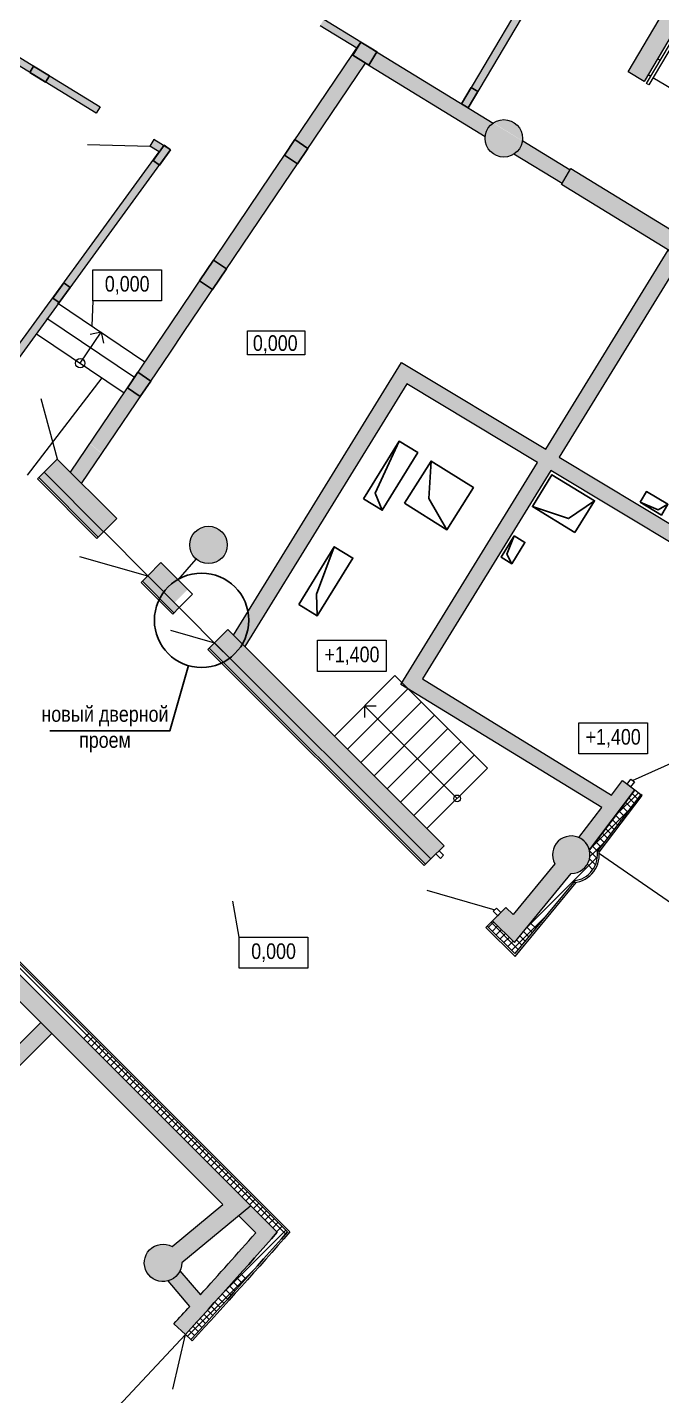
# Model space of a CAD drawing. Header units: millimetres. Extents: x 72919 to 485785, y -53256 to 338519.
# Drawn here: x 372947 to 383115, y 57430 to 79370 of the extents above; entities that cross this region are included whole.
import ezdxf

# ---------------------------------------------------------------- set-up
doc = ezdxf.new("R2010")
doc.units = ezdxf.units.MM
for name, color, linetype, lineweight in [('door', 177, 'Continuous', 9), ('h', 7, 'Continuous', 9), ('stairs', 4, 'Continuous', 5), ('wall', 5, 'Continuous', 40)]:
    doc.layers.add(name, color=color, linetype=linetype, lineweight=lineweight)
doc.styles.add('Шрифт надписей', font='ARIALN.TTF')

msp = doc.modelspace()

# ---------------------------------------------------------------- hatches: boundary and pattern name
at = {"ltscale": 500, "true_color": 0x000000}
h = msp.add_hatch(color=18, dxfattribs=at)
h.dxf.hatch_style = 1
h.paths.add_polyline_path([(377276.06016, 77180.15639), (378367.53978, 78796.30454), (378294.22713, 79134.43714), (377069.32563, 77320.73185), (377069.95137, 77320.58417), (376856.27775, 77006.34925), (376856.64634, 77005.8208), (376093.86729, 75876.38529), (376296.24071, 75729.3524), (377063.38087, 76865.24535), (377062.78206, 76865.43291), (377276.45568, 77179.66782)])
h = msp.add_hatch(color=18, dxfattribs=at)
h.dxf.hatch_style = 1
h.paths.add_polyline_path([(378419.24661, 78765.27685), (378550.01938, 78977.68789), (378294.22713, 79134.43714), (378163.45436, 78922.02609)])
h = msp.add_hatch(color=18, dxfattribs=at)
h.dxf.hatch_style = 1
edge = h.paths.add_edge_path()
edge.add_line((378294.22713, 79134.43714), (378367.53978, 78796.30454))
edge.add_line((378367.53978, 78796.30454), (380286.52659, 77620.34791))
edge.add_arc((380626.70409, 77574.73135), 343.22238, 129.604225436, 172.362408299, ccw=False)
edge.add_line((380407.90641, 77839.17261), (378294.22713, 79134.43714))
h = msp.add_hatch(color=18, dxfattribs=at)
h.dxf.hatch_style = 1
h.paths.add_polyline_path([(373239.69528, 78490.06716), (373302.61971, 78592.246), (373047.1726, 78749.55708), (372984.24817, 78647.37824)])
h = msp.add_hatch(color=18, dxfattribs=at)
h.dxf.hatch_style = 1
h.paths.add_polyline_path([(379907.59581, 78145.76384), (380015.19212, 78082.13968), (380167.89012, 78340.37082), (380060.29381, 78403.99498)])
h = msp.add_hatch(color=18, dxfattribs=at)
h.dxf.hatch_style = 1
edge = h.paths.add_edge_path()
edge.add_line((379845.1612, 78043.28457), (379845.16096, 78043.28419))
edge.add_line((379845.16096, 78043.28419), (380330.93662, 77745.60044))
edge.add_arc((380328.0872, 77741.5595), 4.94453, -297.899362812, 54.810887818, ccw=False)
edge.add_line((380330.40084, 77745.92933), (379845.1612, 78043.28457))
h = msp.add_hatch(color=18, dxfattribs=at)
h.dxf.hatch_style = 1
edge = h.paths.add_edge_path()
edge.add_arc((380584.97982, 77589.92313), 300, -9, 351)
h = msp.add_hatch(color=18, dxfattribs=at)
h.dxf.hatch_style = 1
h.paths.add_polyline_path([(374963.28615, 77236.34153), (375064.31119, 77162.72807), (375240.98349, 77405.18816), (375139.95845, 77478.80162)])
h = msp.add_hatch(color=18, dxfattribs=at)
h.dxf.hatch_style = 1
h.paths.add_polyline_path([(377443.39757, 77429.48351), (377236.97477, 77569.51778), (377069.07181, 77320.90444), (377275.49461, 77180.87017)])
h = msp.add_hatch(color=18, dxfattribs=at)
h.dxf.hatch_style = 1
edge = h.paths.add_edge_path()
edge.add_arc((380527.92838, 77649.11322), 380.99455, 305.206898529, 328.362266019, ccw=False)
edge.add_line((380747.58343, 77337.81191), (381519.25085, 76864.93351))
edge.add_line((381519.25085, 76864.93351), (381595.74373, 76993.68097))
edge.add_line((381595.74373, 76993.68097), (380852.30015, 77449.26378))
h = msp.add_hatch(color=18, dxfattribs=at)
h.dxf.hatch_style = 1
h.paths.add_polyline_path([(380889.8782, 77543.81987, -0.085409806), (380852.30015, 77449.26378), (381595.74373, 76993.68097), (381646.78008, 77079.98973)])
h = msp.add_hatch(color=18, dxfattribs=at)
h.dxf.hatch_style = 1
edge = h.paths.add_edge_path()
edge.add_line((360305.69984, 76694.77037), (376528.51519, 60471.95502))
edge.add_line((376528.51519, 60471.95502), (375421.37394, 59559.01294))
edge.add_arc((375121.37416, 59558.65153), 300, -299.100038895, 0.06902313, ccw=False)
edge.add_line((375267.27495, 59820.7831), (376082.87999, 60493.32616))
edge.add_line((376082.87999, 60493.32616), (365471.55657, 71104.64957))
edge.add_arc((365184.81902, 71192.86281), 300, 107.100227327, 342.899772673, ccw=False)
edge.add_line((365096.60578, 71479.60036), (359673.61185, 76902.59429))
edge.add_line((359673.61185, 76902.59429), (359928.27879, 77157.26123))
edge.add_arc((360140.41082, 76945.1292), 300, -56.566869317, 135, ccw=False)
h = msp.add_hatch(color=18, dxfattribs=at)
h.dxf.hatch_style = 1
edge = h.paths.add_edge_path()
edge.add_line((360305.69984, 76694.77037), (376528.51519, 60471.95502))
edge.add_line((376528.51519, 60471.95502), (375421.37394, 59559.01294))
edge.add_arc((375121.37416, 59558.65153), 300, -299.100038895, 0.06902313, ccw=False)
edge.add_line((375267.27495, 59820.7831), (376082.87999, 60493.32616))
edge.add_line((376082.87999, 60493.32616), (365471.55657, 71104.64957))
edge.add_arc((365184.81902, 71192.86281), 300, 107.100227327, 342.899772673, ccw=False)
edge.add_line((365096.60578, 71479.60036), (359673.61185, 76902.59429))
edge.add_line((359673.61185, 76902.59429), (359928.27879, 77157.26123))
edge.add_arc((360140.41082, 76945.1292), 300, -56.566869317, 135, ccw=False)
h = msp.add_hatch(color=18, dxfattribs=at)
h.dxf.hatch_style = 1
h.paths.add_polyline_path([(376297.3489, 75731.01736), (376094.97548, 75878.05026), (375244.17982, 74618.28985), (375243.8167, 74618.35917), (375031.70187, 74303.06994), (375031.50125, 74303.37988), (373949.15278, 72700.76268), (374140.47141, 72537.36113), (375238.92871, 74163.83042), (375239.25942, 74163.71311), (375451.37425, 74479.00234), (375451.60728, 74478.74039)])
h = msp.add_hatch(color=18, dxfattribs=at)
h.dxf.hatch_style = 1
h.paths.add_polyline_path([(376138.504, 75495.80783), (375914.92263, 75164.75758), (375707.45289, 75304.24443), (375931.32633, 75635.72713)])
h = msp.add_hatch(color=18, dxfattribs=at)
h.dxf.hatch_style = 1
h.paths.add_polyline_path([(373355.59523, 75029.99179), (373456.62027, 74956.37833), (373633.29257, 75198.83842), (373532.26753, 75272.45188)])
h = msp.add_hatch(color=18, dxfattribs=at)
h.dxf.hatch_style = 1
h.paths.add_polyline_path([(374924.61742, 73699.43429), (374718.19462, 73839.46857), (374550.29166, 73590.85523), (374756.71446, 73450.82095)])
h = msp.add_hatch(color=18, dxfattribs=at)
h.dxf.hatch_style = 1
h.paths.add_polyline_path([(374138.23862, 72534.0423), (373946.91999, 72697.44385), (373636.64137, 72238.01894), (373816.70623, 72057.95409)])
h = msp.add_hatch(color=18, dxfattribs=at)
h.dxf.hatch_style = 1
h.paths.add_polyline_path([(374138.23862, 72534.0423), (373946.91999, 72697.44385), (373636.64137, 72238.01894), (373816.70623, 72057.95409)])
h = msp.add_hatch(color=18, dxfattribs=at)
h.dxf.hatch_style = 1
h.paths.add_polyline_path([(373213.87928, 72236.51697), (374168.07264, 71282.32361), (374380.20468, 71494.45564), (373426.01131, 72448.649)])
h = msp.add_hatch(color=18, dxfattribs=at)
h.dxf.hatch_style = 1
h.paths.add_polyline_path([(373213.87928, 72236.51697), (374168.07264, 71282.32361), (374380.20468, 71494.45564), (373426.01131, 72448.649)])
h = msp.add_hatch(color=18, dxfattribs=at)
h.dxf.hatch_style = 1
edge = h.paths.add_edge_path()
edge.add_arc((375842.70583, 71074.7702), 300, 0, 360)
h = msp.add_hatch(color=18, dxfattribs=at)
h.dxf.hatch_style = 1
h.paths.add_polyline_path([(375304.37821, 70146.01804), (375516.51024, 70358.15008), (375087.31146, 70787.34886), (374875.17942, 70575.21682)])
h.paths.add_polyline_path([(376159.97741, 69714.6829), (375947.84538, 69502.55087), (379415.20575, 66035.1905), (379627.33778, 66247.32253)])
h = msp.add_hatch(color=18, dxfattribs=at)
h.dxf.hatch_style = 1
edge = h.paths.add_edge_path()
edge.add_line((380405.15524, 65045.241), (380753.47821, 64696.91804))
edge.add_line((380753.47821, 64696.91804), (381666.42029, 65804.05929))
edge.add_arc((381666.7817, 66104.05907), 300, 269.93097687, 569.100038895)
edge.add_line((381404.65013, 65958.15828), (380732.10707, 65142.55324))
edge.add_line((380732.10707, 65142.55324), (380617.28728, 65257.37304))
edge.add_line((380617.28728, 65257.37304), (380405.15524, 65045.241))
h = msp.add_hatch(color=18, dxfattribs=at)
h.dxf.hatch_style = 1
h.paths.add_polyline_path([(367418.74089, 57696.99294), (367775.79884, 57699.61748), (369430.54365, 59346.29451), (369430.54365, 59346.29451), (369700.20176, 59614.03413), (369699.24594, 59614.9968), (371335.32099, 61241.78501), (371331.66808, 61245.64826), (371607.77967, 61506.72753), (371604.12675, 61510.59077), (373339.68421, 63236.37588), (373162.91931, 63413.16038), (371432.94823, 61691.62535), (371437.57529, 61690.12649), (371161.4637, 61429.04722), (371163.50389, 61423.49493), (369523.75575, 59791.74447), (369524.05717, 59791.44089), (369254.39906, 59523.70127), (369254.39906, 59523.70127)])
h = msp.add_hatch(color=18, dxfattribs=at)
h.dxf.hatch_style = 1
edge = h.paths.add_edge_path()
edge.add_line((375294.21666, 58579.74407), (375551.98181, 58862.00362))
edge.add_line((375551.98181, 58862.00362), (375203.43946, 59270.09428))
edge.add_line((375203.43946, 59270.09428), (375393.54095, 59432.45629))
edge.add_line((375393.54095, 59432.45629), (375721.39139, 59048.59274))
edge.add_line((375721.39139, 59048.59274), (376607.70399, 60039.21283))
edge.add_line((376607.70399, 60039.21283), (376334.7442, 60312.17262))
edge.add_line((376334.7442, 60312.17262), (376528.51519, 60471.95502))
edge.add_line((376528.51519, 60471.95502), (376950.50157, 60049.96864))
edge.add_arc((295410.43378, 131794.99945), 108610, 317.4953922108, 318.6562737013, ccw=False)
edge.add_line((375480.22411, 58412.70746), (375294.21666, 58579.74407))
at = {"layer": 'wall', "lineweight": 18, "ltscale": 0.007407, "true_color": 0x000000}
h = msp.add_hatch(color=18, dxfattribs=at)
h.dxf.hatch_style = 1
edge = h.paths.add_edge_path()
edge.add_line((381509.11188, 76847.78726), (381661.82885, 77106.05047))
edge.add_line((381661.82885, 77106.05047), (385371.25089, 74832.92862))
edge.add_line((385371.25089, 74832.92862), (389791.13204, 82307.39472))
edge.add_line((389791.13204, 82307.39472), (386011.73186, 83872.87384))
edge.add_line((386011.73186, 83872.87384), (382836.24758, 78502.73854))
edge.add_line((382836.24758, 78502.73854), (382578.01644, 78655.43655))
edge.add_line((382578.01644, 78655.43655), (385886.01279, 84249.66607))
edge.add_line((385886.01279, 84249.66607), (390226.51752, 82454.28262))
edge.add_line((390226.51752, 82454.28262), (391130.11404, 82080.52374))
edge.add_arc((391310.08741, 81840.50377), 300, 126.86354118, 187.37585831)
edge.add_line((391012.56981, 81801.99045), (390071.08684, 82191.43362))
edge.add_line((390071.08684, 82191.43362), (385474.35672, 74417.89803))
edge.add_line((385474.35672, 74417.89803), (381509.11188, 76847.78726))
h = msp.add_hatch(color=18, dxfattribs=at)
h.dxf.hatch_style = 1
h.paths.add_polyline_path([(382123.31065, 81892.81114), (382232.64036, 81841.5553), (380015.19212, 78082.13968), (379907.599, 78145.76196)])
h = msp.add_hatch(color=18, dxfattribs=at)
h.dxf.hatch_style = 1
edge = h.paths.add_edge_path()
edge.add_line((382040.24822, 76838.87211), (377700.52134, 79498.25987))
edge.add_line((377700.52134, 79498.25987), (377635.80656, 79392.22269))
edge.add_line((377635.80656, 79392.22269), (378236.2011, 79039.94937))
edge.add_line((378236.2011, 79039.94937), (378298.90093, 79142.26618))
h = msp.add_hatch(color=18, dxfattribs=at)
h.dxf.hatch_style = 1
h.paths.add_polyline_path([(374111.61619, 78097.26545), (372107.05846, 79343.96643), (372040.38026, 79244.19712), (374048.91635, 77994.94863)])
h = msp.add_hatch(color=18, dxfattribs=at)
h.dxf.hatch_style = 1
h.paths.add_polyline_path([(375240.98349, 77405.18816), (374972.78252, 77569.54137), (374906.10432, 77469.77207), (375164.45254, 77300.15924)])
h = msp.add_hatch(color=18, dxfattribs=at)
h.dxf.hatch_style = 1
h.paths.add_polyline_path([(375063.4275, 77373.7727), (375172.75721, 77322.51686), (372386.66225, 73487.99807), (372293.61289, 73581.04743)])
h = msp.add_hatch(color=18, dxfattribs=at)
h.dxf.hatch_style = 1
edge = h.paths.add_edge_path()
edge.add_line((382309.51364, 67056.75309), (382487.61448, 67292.66551))
edge.add_line((382487.61448, 67292.66551), (382685.87654, 67142.28117))
edge.add_line((382685.87654, 67142.28117), (382372.88243, 66728.28282))
edge.add_line((382372.88243, 66728.28282), (381955.98524, 66183.81689))
edge.add_arc((381666.7817, 66104.05907), 300, 15.418024009, 65.882967074)
edge.add_line((381789.36224, 66377.8729), (382158.4148, 66859.70875))
edge.add_line((382158.4148, 66859.70875), (378934.19436, 68835.51358))
edge.add_line((378934.19436, 68835.51358), (381125.47563, 72394.89647))
edge.add_line((381125.47563, 72394.89647), (379029.3526, 73655.83386))
edge.add_line((379029.3526, 73655.83386), (376434.65891, 69441.1726))
edge.add_line((376434.65891, 69441.1726), (376252.94846, 69622.88305))
edge.add_line((376252.94846, 69622.88305), (378946.18531, 73997.61176))
edge.add_line((378946.18531, 73997.61176), (381256.54559, 72607.79847))
edge.add_line((381256.54559, 72607.79847), (383221.00449, 75798.74499))
edge.add_line((383221.00449, 75798.74499), (383433.89526, 75667.68195))
edge.add_line((383433.89526, 75667.68195), (381470.78284, 72478.92256))
edge.add_line((381470.78284, 72478.92256), (384761.32935, 70499.47143))
edge.add_line((384761.32935, 70499.47143), (385072.49045, 70956.03744))
edge.add_line((385072.49045, 70956.03744), (385281.89709, 70818.51712))
edge.add_line((385281.89709, 70818.51712), (384879.31197, 70229.90532))
edge.add_line((384879.31197, 70229.90532), (384536.97887, 70342.68297))
edge.add_line((384536.97887, 70342.68297), (381339.71288, 72266.02056))
edge.add_line((381339.71288, 72266.02056), (379280.66024, 68921.42176))
edge.add_line((379280.66024, 68921.42176), (382309.51364, 67056.75309))
h = msp.add_hatch(color=18, dxfattribs=at)
h.dxf.hatch_style = 1
h.paths.add_polyline_path([(373129.02647, 72151.66415), (374083.21983, 71197.47079), (374168.07264, 71282.32361), (373213.87928, 72236.51697)])
h = msp.add_hatch(color=18, dxfattribs=at)
h.dxf.hatch_style = 1
h.paths.add_polyline_path([(373129.02647, 72151.66415), (374083.21983, 71197.47079), (374168.07264, 71282.32361), (373213.87928, 72236.51697)])
h = msp.add_hatch(color=18, dxfattribs=at)
h.dxf.hatch_style = 1
h.paths.add_polyline_path([(375297.30714, 69983.38348), (375382.15995, 70068.2363), (374875.17942, 70575.21682), (374790.32661, 70490.36401)])
h.paths.add_polyline_path([(375947.84538, 69502.55087), (375862.99256, 69417.69806), (379330.35294, 65950.33768), (379415.20575, 66035.1905)])

# ---------------------------------------------------------------- linework, layer by layer
at = {"color": 18, "ltscale": 500, "true_color": 0x000000}
for points in [[(415650.43379, 180914.99944, 0.4142135624), (336810.43379, 259754.99944), (221610.43379, 259754.99944, 0.4142135624), (142770.43379, 180914.99944), (142770.43379, 104414.99944, 0.4142135624), (221610.43379, 25574.99944), (336810.43379, 25574.99944, 0.4142135624), (415650.43379, 104414.99944)], [(414950.43379, 180914.99944, 0.4142135624), (336810.43379, 259054.99944), (221610.43379, 259054.99944, 0.4142135624), (143470.43379, 180914.99944), (143470.43379, 104414.99944, 0.4142135624), (221610.43379, 26274.99944), (336810.43379, 26274.99944, 0.4142135624), (414950.43379, 104414.99944)]]:
    msp.add_lwpolyline(points, format="xyb", close=True, dxfattribs=at)
for points in [[(378419.24661, 78765.27685), (378550.01938, 78977.68789), (378294.22713, 79134.43714), (378163.45436, 78922.02609)], [(373239.69528, 78490.06716), (373302.61971, 78592.246), (373047.1726, 78749.55708), (372984.24817, 78647.37824)], [(379907.59581, 78145.76384), (380015.19212, 78082.13968), (380167.89012, 78340.37082), (380060.29381, 78403.99498)], [(374963.28615, 77236.34153), (375064.31119, 77162.72807), (375240.98349, 77405.18816), (375139.95845, 77478.80162)], [(377443.39757, 77429.48351), (377236.97477, 77569.51778), (377069.07181, 77320.90444), (377275.49461, 77180.87017)], [(376138.504, 75495.80783), (375914.92263, 75164.75758), (375707.45289, 75304.24443), (375931.32633, 75635.72713)], [(373355.59523, 75029.99179), (373456.62027, 74956.37833), (373633.29257, 75198.83842), (373532.26753, 75272.45188)], [(374924.61742, 73699.43429), (374718.19462, 73839.46857), (374550.29166, 73590.85523), (374756.71446, 73450.82095)]]:
    msp.add_lwpolyline(points, close=True, dxfattribs=at)
for points in [[(378337.18826, 71809.81358), (378906.62458, 72734.55045), (379204.65212, 72551.03046), (378635.2158, 71626.29359), (378337.18826, 71809.81358)], [(378635.2158, 71626.29359), (378522.69627, 71903.39798), (378905.6795, 72732.44556)], [(378994.4875, 71738.01285), (379418.89266, 72416.15757), (380097.03738, 71991.75241), (379672.63222, 71313.60769), (378994.4875, 71738.01285)], [(379672.63222, 71313.60769), (379383.08958, 71817.66998), (379418.89266, 72416.15757)], [(381725.63618, 71267.93957), (381043.15025, 71685.32783), (381356.19144, 72197.19227), (382038.67737, 71779.80402), (381725.63618, 71267.93957)], [(382038.67737, 71779.80402), (381622.06289, 71494.49378), (381043.15025, 71685.32783)], [(382768.91216, 71755.44713), (383112.08207, 71549.93699), (383215.00692, 71722.08886), (382871.83702, 71927.59901), (382768.91216, 71755.44713)], [(383215.00692, 71722.08886), (383059.66144, 71634.95204), (382768.91216, 71755.44713)], [(380751.07618, 71215.77958), (380542.38311, 70874.53597), (380713.16369, 70769.52719), (380921.85677, 71110.7708), (380751.07618, 71215.77958)], [(380714.23565, 70769.43404), (380631.86424, 70924.33451), (380751.8966, 71215.27513)], [(377297.16256, 70117.79615), (377866.59888, 71042.53302), (378164.62642, 70859.01302), (377595.1901, 69934.27615), (377297.16256, 70117.79615)], [(377595.1901, 69934.27615), (377583.07885, 70280.26151), (377866.59888, 71042.53302)], [(375530.82605, 69135.27602), (375231.07013, 68090.41558), (373306.79763, 68090.41558)], [(374246.22222, 57088.57026), (375480.22411, 58412.70746)]]:
    msp.add_lwpolyline(points, dxfattribs=at)
msp.add_circle((375739.45337, 69862.48911), 756.54759, dxfattribs=at)
at = {"layer": 'door', "linetype": 'ByBlock', "ltscale": 100}
msp.add_line((373910.42556, 77493.40204), (374910.08288, 77467.22502), dxfattribs=at)
at = {"layer": 'door', "linetype": 'ByBlock', "ltscale": 0.1}
msp.add_line((373427.85196, 72446.80836), (373169.03291, 73412.73419), dxfattribs=at)
msp.add_line((373427.85196, 72446.80836), (373169.03291, 73412.73419), dxfattribs=at)
at = {"layer": 'door', "ltscale": 100}
for p, q in [((374875.58022, 70574.81603), (374171.82907, 71285.2469)), ((373782.85121, 70886.00066), (374875.17942, 70575.21682)), ((373782.85121, 70886.00066), (374875.17942, 70575.21682)), ((376085.91109, 69357.80542), (375382.15995, 70068.2363)), ((375241.39482, 69703.5467), (375947.84538, 69502.55087)), ((382649.23414, 67295.59905), (383471.41239, 67661.69045)), ((382560.63647, 67237.28565), (382621.06382, 67316.96334)), ((382616.97711, 67194.55706), (382560.63647, 67237.28565)), ((382677.40446, 67274.23475), (382616.97711, 67194.55706)), ((382621.06382, 67316.96334), (382677.40446, 67274.23475)), ((379496.31546, 66116.2129), (379546.22807, 66166.30013)), ((379567.1495, 66045.6258), (379496.31546, 66116.2129)), ((379546.22807, 66166.30013), (379617.06212, 66095.71303)), ((379617.06212, 66095.71303), (379567.1495, 66045.6258)), ((379348.18248, 65532.80142), (380440.51069, 65222.01759)), ((380415.55438, 65196.97397), (380465.467, 65247.06121)), ((380486.38843, 65126.38688), (380415.55438, 65196.97397)), ((380465.467, 65247.06121), (380536.30104, 65176.47411)), ((380536.30104, 65176.47411), (380486.38843, 65126.38688))]:
    msp.add_line(p, q, dxfattribs=at)
at = {"layer": 'door', "linetype": 'ByBlock'}
msp.add_line((375278.04315, 57535.71096), (375480.22411, 58412.70746), dxfattribs=at)
at = {"layer": 'h'}
for points in [[(373997.02817, 75484.64931), (375097.02817, 75484.64931), (375097.02817, 74984.64931), (373997.02817, 74984.64931)], [(376473.82251, 74505.80413), (377392.51755, 74505.80413), (377392.51755, 74117.60034), (376473.82251, 74117.60034)], [(377599.58546, 69542.19951), (378699.58546, 69542.19951), (378699.58546, 69042.19951), (377599.58546, 69042.19951)], [(381788.27659, 68220.62868), (382888.27659, 68220.62868), (382888.27659, 67720.62868), (381788.27659, 67720.62868)], [(376343.74821, 64783.75676), (377443.74821, 64783.75676), (377443.74821, 64283.75676), (376343.74821, 64283.75676)]]:
    msp.add_lwpolyline(points, close=True, dxfattribs=at)
at = {"layer": 'h', "ltscale": 0.007407}
msp.add_lwpolyline([(373997.02817, 74984.64931), (373981.18067, 74582.24899)], dxfattribs=at)
at = {"layer": 'h'}
msp.add_lwpolyline([(372950.53607, 72190.29842), (374143.13159, 73748.85571)], dxfattribs=at)
at = {"layer": 'h', "ltscale": 0.740741}
msp.add_lwpolyline([(376343.74821, 64783.75676), (376240.95055, 65356.6635)], dxfattribs=at)
at = {"layer": 'stairs', "color": 4, "ltscale": 100}
for p, q in [((383093.35497, 78839.30631), (383050.31672, 78864.75582)), ((382940.65721, 78581.07503), (382897.61869, 78606.5247)), ((384498.79833, 77659.71039), (382975.08682, 78560.71601)), ((378836.29404, 68975.16121), (380321.21828, 67490.23697))]:
    msp.add_line(p, q, dxfattribs=at)
at = {"layer": 'stairs', "color": 4, "lineweight": 18}
msp.add_line((373794.69498, 73984.17693), (374130.50271, 74481.4024), dxfattribs=at)
at = {"layer": 'stairs', "color": 4}
for q in [(373953.57931, 74447.11976), (374164.78535, 74304.479)]:
    msp.add_line((374130.50271, 74481.4024), q, dxfattribs=at)
at = {"layer": 'stairs', "color": 4, "ltscale": 100}
for points in [[(384248.69713, 80714.54817), (382908.91769, 78448.81585), (382874.48818, 78469.17481), (384227.33117, 80757.00395)], [(378836.29404, 68975.16121), (377867.89657, 68006.76374)], [(379048.42607, 68763.02917), (378080.02861, 67794.63171)], [(378080.02861, 67794.63171), (379048.42607, 68763.02917)], [(379260.55811, 68550.89714), (379260.55811, 68550.89714), (378292.16064, 67582.49967)], [(378292.16064, 67582.49967), (379260.55811, 68550.89714)], [(379260.55811, 68550.89714), (378292.16064, 67582.49967)], [(379837.01954, 67006.03824), (378352.0953, 68490.96248)], [(378352.0953, 68490.96248), (378352.0953, 68303.98919)], [(378352.0953, 68490.96248), (378539.06859, 68490.96248)], [(378504.29267, 67370.36764), (379472.69014, 68338.76511)], [(379472.69014, 68338.76511), (378504.29267, 67370.36764)], [(378716.42471, 67158.23561), (379684.82217, 68126.63307)], [(379684.82217, 68126.63307), (378716.42471, 67158.23561)], [(378928.55674, 66946.10357), (379896.95421, 67914.50104)], [(379896.95421, 67914.50104), (378928.55674, 66946.10357)], [(379140.68878, 66733.97154), (380109.08624, 67702.369)], [(380109.08624, 67702.369), (379140.68878, 66733.97154)], [(379352.82081, 66521.8395), (380321.21828, 67490.23697)]]:
    msp.add_lwpolyline(points, dxfattribs=at)
at = {"layer": 'stairs', "color": 4, "lineweight": 18}
msp.add_circle((373794.69498, 73984.17693), 75.52444, dxfattribs=at)
at = {"layer": 'stairs', "color": 4, "ltscale": 100}
msp.add_circle((379837.01954, 67006.03824), 54.62993, dxfattribs=at)
at = {"layer": 'wall', "color": 18, "lineweight": 18, "ltscale": 0.007407, "true_color": 0x000000}
for p, q in [((378294.22713, 79134.43714), (377700.71423, 79498.14237)), ((378227.00018, 79034.89455), (377638.0144, 79395.82556)), ((374972.78272, 77569.54184), (374910.08288, 77467.22502)), ((381646.78008, 77079.98973), (380889.8782, 77543.81987)), ((381519.25085, 76864.93351), (380747.58343, 77337.81191)), ((377086.57272, 60022.99077), (360360.24648, 76749.31701)), ((377086.57272, 60022.99077), (360360.24648, 76749.31701)), ((373429.15918, 74955.06392), (374831.84623, 74007.74089)), ((373261.25532, 74706.45118), (374663.94237, 73759.12815)), ((373093.35146, 74457.83845), (374496.0385, 73510.51541)), ((375382.15995, 70068.2363), (375594.29199, 70280.36833)), ((375382.15995, 70068.2363), (375276.09393, 69962.17028)), ((375947.84538, 69502.55087), (376159.97741, 69714.6829)), ((375947.84538, 69502.55087), (375841.77936, 69396.48485)), ((379627.33778, 66247.32253), (379415.20575, 66035.1905)), ((382103.76469, 66133.33302), (383700.12288, 65031.95072)), ((380617.28728, 65257.37304), (380405.15524, 65045.241)), ((380816.12298, 64584.26753), (380380.15237, 65020.23813)), ((371432.94823, 61691.62535), (373162.98269, 63413.22345)), ((376528.51519, 60471.95502), (376950.50157, 60049.96864)), ((376334.7442, 60312.17262), (376607.70399, 60039.21283)), ((375393.54095, 59432.45629), (375721.39139, 59048.59274))]:
    msp.add_line(p, q, dxfattribs=at)
for points in [[(381509.11188, 76847.78726), (381661.82885, 77106.05047), (385371.25089, 74832.92862), (389791.13204, 82307.39472), (386011.73186, 83872.87384), (382836.24758, 78502.73854), (382578.01644, 78655.43655), (385886.01279, 84249.66607), (390226.51752, 82454.28262), (391130.11404, 82080.52374, 0.2703465324), (391012.56981, 81801.99045), (390071.08684, 82191.43362), (385474.35672, 74417.89803)], [(382309.51364, 67056.75309), (382487.61448, 67292.66551), (382685.87654, 67142.28117), (382372.88243, 66728.28282), (381955.98524, 66183.81689, 0.2238240275), (381789.36224, 66377.8729), (382158.4148, 66859.70875), (378934.19436, 68835.51358), (381125.47563, 72394.89647), (379029.3526, 73655.83386), (376434.65891, 69441.1726), (376252.94846, 69622.88305), (378946.18531, 73997.61176), (381256.54559, 72607.79847), (383221.00449, 75798.74499), (383433.89526, 75667.68195), (381470.78284, 72478.92256), (384761.32935, 70499.47143), (385072.49045, 70956.03744), (385281.89709, 70818.51712), (384879.31197, 70229.90532), (384536.97887, 70342.68297), (381339.71288, 72266.02056), (379280.66024, 68921.42176)], [(380405.15524, 65045.241), (380753.47821, 64696.91804), (381666.42029, 65804.05929, 3.6786487101), (381404.65013, 65958.15828), (380732.10707, 65142.55324), (380617.28728, 65257.37304)]]:
    msp.add_lwpolyline(points, format="xyb", close=True, dxfattribs=at)
for points in [[(382123.31065, 81892.81114), (379907.59542, 78145.76363)], [(381339.11272, 80321.05302), (380015.19172, 78082.13946)], [(374048.91635, 77994.94863), (372364.77405, 79026.99252), (370297.6126, 76181.78871)], [(372435.52638, 79124.37476), (374111.61619, 78097.26545), (374048.91635, 77994.94863)], [(373636.64137, 72238.01894), (375031.50125, 74303.37988), (375244.17982, 74618.28985), (376856.64634, 77005.8208), (377069.32563, 77320.73185), (378294.22713, 79134.43714)], [(378507.59593, 79003.68494), (378294.22713, 79134.43714)], [(378503.06881, 79006.45917), (380413.24237, 77835.9033)], [(373816.70623, 72057.95409), (375238.92871, 74163.83042), (375451.60728, 74478.74039), (377063.38087, 76865.24535), (377276.06016, 77180.15639), (378367.53978, 78796.30454)], [(378367.53978, 78796.30454), (380286.52659, 77620.34791)], [(372293.61289, 73581.04743), (375058.89001, 77376.03588), (374910.08288, 77467.22502)], [(372386.66225, 73487.99807), (375240.98349, 77405.18816), (374972.78272, 77569.54184)], [(360411.76586, 76800.83639), (377156.00773, 60056.59452)], [(360411.76586, 76800.83639), (377156.00773, 60056.59452)], [(376950.50157, 60049.96864), (360305.69984, 76694.77037)], [(376950.50157, 60049.96864), (360305.69984, 76694.77037)], [(360390.55265, 76779.62319), (377114.91681, 60055.25903)], [(360390.55265, 76779.62319), (377114.91681, 60055.25903)], [(374690.34772, 73798.23575), (374550.29166, 73590.85523)], [(373213.87928, 72236.51697), (373107.81326, 72130.45095), (374062.00662, 71176.25759), (374083.21983, 71197.47079), (373129.02647, 72151.66415)], [(373213.87928, 72236.51697), (373107.81326, 72130.45095), (374062.00662, 71176.25759), (374083.21983, 71197.47079), (373129.02647, 72151.66415)], [(374083.21983, 71197.47079), (374168.47343, 71281.92281), (373213.87928, 72236.51697)], [(374083.21983, 71197.47079), (374168.47343, 71281.92281), (373213.87928, 72236.51697)], [(375594.29199, 70280.36833), (375087.71225, 70786.94807), (374875.58022, 70574.81603), (375382.15995, 70068.2363)], [(375363.406, 70511.25432), (375653.69908, 70844.87171)], [(375363.406, 70511.25432), (375653.69908, 70844.87171)], [(374790.32661, 70490.36401), (374769.11341, 70469.15081), (375276.09393, 69962.17028)], [(375382.15995, 70068.2363), (374875.58022, 70574.81603), (374790.32661, 70490.36401), (375297.30714, 69983.38348)], [(375947.84538, 69502.55087), (379415.20575, 66035.1905), (379627.33778, 66247.32253), (376159.97741, 69714.6829)], [(375841.77936, 69396.48485), (379309.13973, 65929.12448), (379415.20575, 66035.1905)], [(375862.99256, 69417.69806), (379330.35294, 65950.33768)], [(379415.20575, 66035.1905), (375947.84538, 69502.55087)], [(382676.18713, 66931.48872), (382590.56025, 67017.1156)], [(382805.21333, 67051.40362), (382781.34597, 67069.57913)], [(382515.70061, 66720.74418), (382430.07372, 66806.37107)], [(382408.70959, 66580.24782), (382323.08271, 66665.87471)], [(382081.98529, 66040.76632), (381961.22631, 66161.5253)], [(382087.73654, 66158.75875), (382002.10966, 66244.38564)], [(382083.13384, 66152.71466), (382083.97791, 66152.50819)], [(382011.35269, 65863.91155), (381924.59969, 65950.66454)], [(381727.22937, 65689.18261), (380762.02666, 64518.66396)], [(380405.15524, 65045.241), (380753.47821, 64696.91804)], [(380710.3538, 64570.33682), (381247.8612, 65107.84422)], [(381095.74218, 64923.36676), (381010.49817, 65008.61076)], [(380872.04682, 64652.08737), (380786.80281, 64737.33138)], [(380927.97066, 64719.90722), (380842.72665, 64805.15123)], [(380983.8945, 64787.72706), (380898.65049, 64872.97107)], [(381039.81834, 64855.54691), (380954.57433, 64940.79092)], [(373339.69406, 63236.38567), (371604.12675, 61510.59077), (371604.12675, 61510.59077), (371335.32099, 61241.78501), (371335.32099, 61241.78501), (369699.24594, 59614.9968), (369700.20176, 59614.03413), (369430.54365, 59346.29451), (369430.54365, 59346.29451), (367775.79884, 57699.61748)], [(373909.75433, 63090.71588), (373994.60715, 63175.56869)], [(374280.98539, 62719.48482), (374365.83821, 62804.33763)], [(375209.06304, 61791.40717), (375293.91586, 61876.25998)], [(375580.2941, 61420.17611), (375665.14692, 61505.02892)], [(375827.78148, 61172.68874), (375912.63429, 61257.54155)], [(376446.49991, 60553.9703), (376531.35272, 60638.82312)], [(376879.60281, 60120.8674), (376964.45563, 60205.72021)], [(376091.12035, 59084.89756), (377088.19931, 60081.97653)], [(375512.80981, 58382.84334), (376575.48343, 59445.51695)], [(376388.42673, 59236.21253), (376303.4463, 59321.19296)], [(376271.36852, 59105.78336), (376186.39549, 59190.75639)], [(375918.99402, 58715.69574), (375834.04188, 58800.64788)], [(375977.84805, 58780.5854), (375892.89257, 58865.54087)], [(376036.65211, 58845.52502), (375951.69324, 58930.4839)], [(375742.13214, 58521.32655), (375657.1897, 58606.269)], [(375860.09002, 58650.85605), (375775.14117, 58735.8049)], [(375623.97448, 58391.99685), (375539.03822, 58476.93311)]]:
    msp.add_lwpolyline(points, dxfattribs=at)
for points in [[(359928.27879, 77157.26123, -1.1064003588), (360305.69984, 76694.77037), (376528.51519, 60471.95502), (375421.37394, 59559.01294, -3.6786487101), (375267.27495, 59820.7831), (376082.87999, 60493.32616), (365471.55657, 71104.64957, -1.6609870017), (365096.60578, 71479.60036), (359673.61185, 76902.59429), (359928.27879, 77157.26123)], [(359928.27879, 77157.26123, -1.1064003588), (360305.69984, 76694.77037), (376528.51519, 60471.95502), (375421.37394, 59559.01294, -3.6786487101), (375267.27495, 59820.7831), (376082.87999, 60493.32616), (365471.55657, 71104.64957, -1.6609870017), (365096.60578, 71479.60036), (359673.61185, 76902.59429), (359928.27879, 77157.26123)], [(376950.50157, 60049.96864, -0.0050653444), (375480.22411, 58412.70746), (375297.32587, 58583.15564, 0.0008712444), (375551.98181, 58862.00362), (375203.43946, 59270.09428)]]:
    msp.add_lwpolyline(points, format="xyb", dxfattribs=at)
msp.add_lwpolyline([(373213.87928, 72236.51697), (374168.47343, 71281.92281), (374380.60547, 71494.05485), (373426.01131, 72448.649)], close=True, dxfattribs=at)
msp.add_lwpolyline([(373213.87928, 72236.51697), (374168.47343, 71281.92281), (374380.60547, 71494.05485), (373426.01131, 72448.649)], close=True, dxfattribs=at)
at = {"layer": 'wall', "color": 18, "lineweight": 18, "ltscale": 0.007407, "true_color": 0x000000, "extrusion": (0.795579, -0.60585, 0)}
for points, elevation in [([(284062.59667, 0), (285267.33526, 0)], 263778.53107), ([(285267.33526, 0), (284114.88542, 0)], 263898.53107), ([(284127.95761, 0), (285267.33526, 0)], 263928.53107)]:
    msp.add_lwpolyline(points, dxfattribs=dict(at, elevation=elevation))
at = {"layer": 'wall', "color": 18, "lineweight": 18, "ltscale": 0.007407, "true_color": 0x000000, "extrusion": (-0.60585, -0.795579, 0), "elevation": -285267.33526}
msp.add_lwpolyline([(263778.53107, 0), (263898.53107, 0)], dxfattribs=at)
at = {"layer": 'wall', "color": 18, "lineweight": 18, "ltscale": 0.007407, "true_color": 0x000000, "extrusion": (0.707107, -0.707107, 0)}
for points, elevation in [([(317546.67883, 0), (318086.25215, 0)], 223194.74981), ([(316900.35961, 0), (317794.82629, 0)], 223282.24981), ([(316934.34733, 0), (317148.50708, 0)], 223369.74981), ([(315277.32239, 0), (316892.99139, 0)], 223457.24981), ([(316810.51379, 0), (316934.34733, 0)], 223369.74981), ([(314860.99587, 0), (314830.99587, 0)], 222993.13387), ([(314860.99587, 0), (314980.99587, 0)], 222993.13387), ([(314860.99587, 0), (314980.99587, 0)], 223019.74981), ([(314860.99587, 0), (314980.99587, 0)], 223107.24981), ([(314860.99587, 0), (314980.99587, 0)], 223194.74981), ([(314860.99587, 0), (314980.99587, 0)], 223282.24981), ([(314860.99587, 0), (314980.99587, 0)], 223369.74981), ([(314860.99587, 0), (314980.99587, 0)], 223457.24981), ([(309005.99587, 0), (309125.99587, 0)], 219869.74981), ([(309005.99587, 0), (309125.99587, 0)], 219957.24981), ([(309005.99587, 0), (309125.99587, 0)], 220044.74981), ([(309005.99587, 0), (309125.99587, 0)], 220132.24981), ([(309005.99587, 0), (309125.99587, 0)], 220219.74981), ([(309005.99587, 0), (309125.99587, 0)], 220482.24981), ([(309005.99587, 0), (309125.99587, 0)], 220569.74981), ([(309005.99587, 0), (309125.99587, 0)], 220744.74981), ([(309005.99587, 0), (309125.99587, 0)], 220832.24981), ([(309005.99587, 0), (309125.99587, 0)], 220919.74981), ([(309005.99587, 0), (309125.99587, 0)], 221007.24981), ([(309005.99587, 0), (309125.99587, 0)], 221094.74981), ([(309005.99587, 0), (309125.99587, 0)], 221182.24981), ([(309005.99587, 0), (309125.99587, 0)], 221444.74981), ([(309005.99587, 0), (309125.99587, 0)], 221707.24981), ([(309005.99587, 0), (309125.99587, 0)], 221794.74981), ([(309005.99587, 0), (309125.99587, 0)], 221882.24981), ([(309005.99587, 0), (309125.99587, 0)], 221969.74981), ([(309005.99587, 0), (309125.99587, 0)], 222057.24981), ([(309005.99587, 0), (309125.99587, 0)], 222319.74981), ([(309005.99587, 0), (309125.99587, 0)], 222407.24981), ([(309005.99587, 0), (309125.99587, 0)], 222582.24981), ([(309005.99587, 0), (309125.99587, 0)], 222669.74981), ([(309005.99587, 0), (309125.99587, 0)], 222757.24981), ([(309005.99587, 0), (309125.99587, 0)], 222844.74981), ([(309005.99587, 0), (309125.99587, 0)], 222932.24981), ([(309005.99587, 0), (309125.99587, 0)], 223019.74981), ([(309005.99587, 0), (309125.99587, 0)], 223282.24981), ([(309005.99587, 0), (309125.99587, 0)], 223457.24981), ([(309005.99587, 0), (309125.99587, 0)], 223544.74981), ([(309005.99587, 0), (309125.99587, 0)], 223632.24981), ([(309005.99587, 0), (309125.99587, 0)], 223719.74981), ([(309005.99587, 0), (309125.99587, 0)], 223807.24981), ([(309005.99587, 0), (309125.99587, 0)], 223894.74981)]:
    msp.add_lwpolyline(points, dxfattribs=dict(at, elevation=elevation))
at = {"layer": 'wall', "color": 18, "lineweight": 18, "ltscale": 0.007407, "true_color": 0x000000, "extrusion": (0.707107, 0.707107, 0)}
for points, elevation in [([(-223277.0633, 0), (-223155.9686, 0)], 317833.13647), ([(-223253.37145, 0), (-223132.27675, 0)], 318008.13647), ([(-223312.60108, 0), (-223191.50638, 0)], 317570.63647), ([(-223288.90923, 0), (-223167.81452, 0)], 317745.63647), ([(-223348.13886, 0), (-223227.04416, 0)], 317308.13647), ([(-223336.29294, 0), (-223215.19823, 0)], 317395.63647), ([(-223383.67664, 0), (-223262.58194, 0)], 317045.63647), ([(-223371.83072, 0), (-223250.73601, 0)], 317133.13647), ([(-224255.64789, 0), (-224135.46206, 0)], 308120.63647), ([(-224283.58772, 0), (-224163.43284, 0)], 307595.63647), ([(-224304.9269, 0), (-224184.79566, 0)], 307158.13647)]:
    msp.add_lwpolyline(points, dxfattribs=dict(at, elevation=elevation))
at = {"layer": 'wall', "color": 18, "lineweight": 18, "ltscale": 0.007407, "true_color": 0x000000, "extrusion": (-0.707107, -0.707107, 0)}
for points, elevation in [([(223359.98479, 0), (223238.89008, 0)], -317220.63647), ([(223524.3166, 0), (223389.46372, 0)], -316783.13647), ([(223617.82628, 0), (222993.13387, 0)], -314860.99587), ([(222993.13387, 0), (223650.84861, 0)], -314830.99587), ([(224265.24404, 0), (224145.06884, 0)], -307945.63647), ([(224279.10785, 0), (224158.94801, 0)], -307683.13647), ([(224274.55729, 0), (224154.39241, 0)], -307770.63647), ([(224312.96799, 0), (224192.84565, 0)], -306983.13647)]:
    msp.add_lwpolyline(points, dxfattribs=dict(at, elevation=elevation))
at = {"layer": 'wall', "color": 18, "lineweight": 18, "ltscale": 0.007407, "true_color": 0x000000, "extrusion": (0.771527, -0.636197, 0)}
for points, elevation in [([(292149.47778, 0), (293584.47778, 0)], 252601.63302), ([(291984.3661, 0), (293522.04786, 0)], 252751.63302)]:
    msp.add_lwpolyline(points, dxfattribs=dict(at, elevation=elevation))
at = {"layer": 'wall', "color": 18, "lineweight": 18, "ltscale": 0.007407, "true_color": 0x000000, "extrusion": (-0.707107, 0.707107, 0)}
for elevation in [-219694.74981, -220394.74981, -220657.24981, -221269.74981, -221357.24981, -221532.24981, -222232.24981, -223107.24981, -223194.74981, -224069.74981]:
    msp.add_lwpolyline([(-309005.99587, 0), (-309125.99587, 0)], dxfattribs=dict(at, elevation=elevation))
at = {"layer": 'wall', "color": 18, "lineweight": 18, "ltscale": 0.007407, "true_color": 0x000000, "extrusion": (-0.675649, -0.737223, 0), "elevation": -296756.21655}
msp.add_lwpolyline([(237466.14181, 0), (237346.14181, 0)], dxfattribs=at)
at = {"layer": 'wall', "color": 18, "lineweight": 18, "ltscale": 0.007407, "true_color": 0x000000, "extrusion": (0.675649, 0.737223, 0), "elevation": 296756.21655}
msp.add_lwpolyline([(-237496.14181, 0), (-237466.14181, 0)], dxfattribs=at)
at = {"layer": 'wall', "color": 18, "lineweight": 18, "ltscale": 0.007407, "true_color": 0x000000}
for centre in [(380584.97982, 77589.92313), (375850.62646, 71071.1892)]:
    msp.add_circle(centre, 300, dxfattribs=at)
for centre, radius, start, end in [((381666.7817, 66104.05907), 419.235, 275.508591083, 11.043492184), ((381666.7817, 66104.05907), 449.235, 275.508591083, 11.043492184), ((295410.43379, 131794.99944), 108610, 317.4953922003, 318.656273701), ((295410.43379, 131794.99944), 108730, 317.4953922003, 318.7155984686), ((295410.43379, 131794.99944), 108360, 317.8294258554, 318.5322710203)]:
    msp.add_arc(centre, radius, start, end, dxfattribs=at)
at = {"layer": 'wall', "color": 18, "lineweight": 18, "ltscale": 0.007407, "true_color": 0x000000, "extrusion": (0, 0, -1)}
for radius, start in [(108730, 221.2844015314), (108760, 221.2695901699)]:
    msp.add_arc((-295410.43379, 131794.99944), radius, start, 222.5046077997, dxfattribs=at)

# ---------------------------------------------------------------- texts
at = {"layer": 'h', "char_height": 250, "attachment_point": 5, "style": 'Шрифт надписей'}
for s, width, insert in [('0,000', 5.8397345, (374547.02817, 75234.64931)), ('0,000', 5.8397345, (376920.60032, 74284.68851)), ('+1,400', 5.8397345, (378149.58546, 69292.19951)), ('новый дверной проем', 2205.8116055, (374190.55752, 68113.94151)), ('+1,400', 5.8397345, (382338.27659, 67970.62868)), ('0,000', 5.8397345, (376893.74821, 64533.75676))]:
    msp.add_mtext_dynamic_manual_height_columns(s, width=width, gutter_width=50, heights=[0], dxfattribs=dict(at, insert=insert))

doc.saveas('drawing.dxf')
